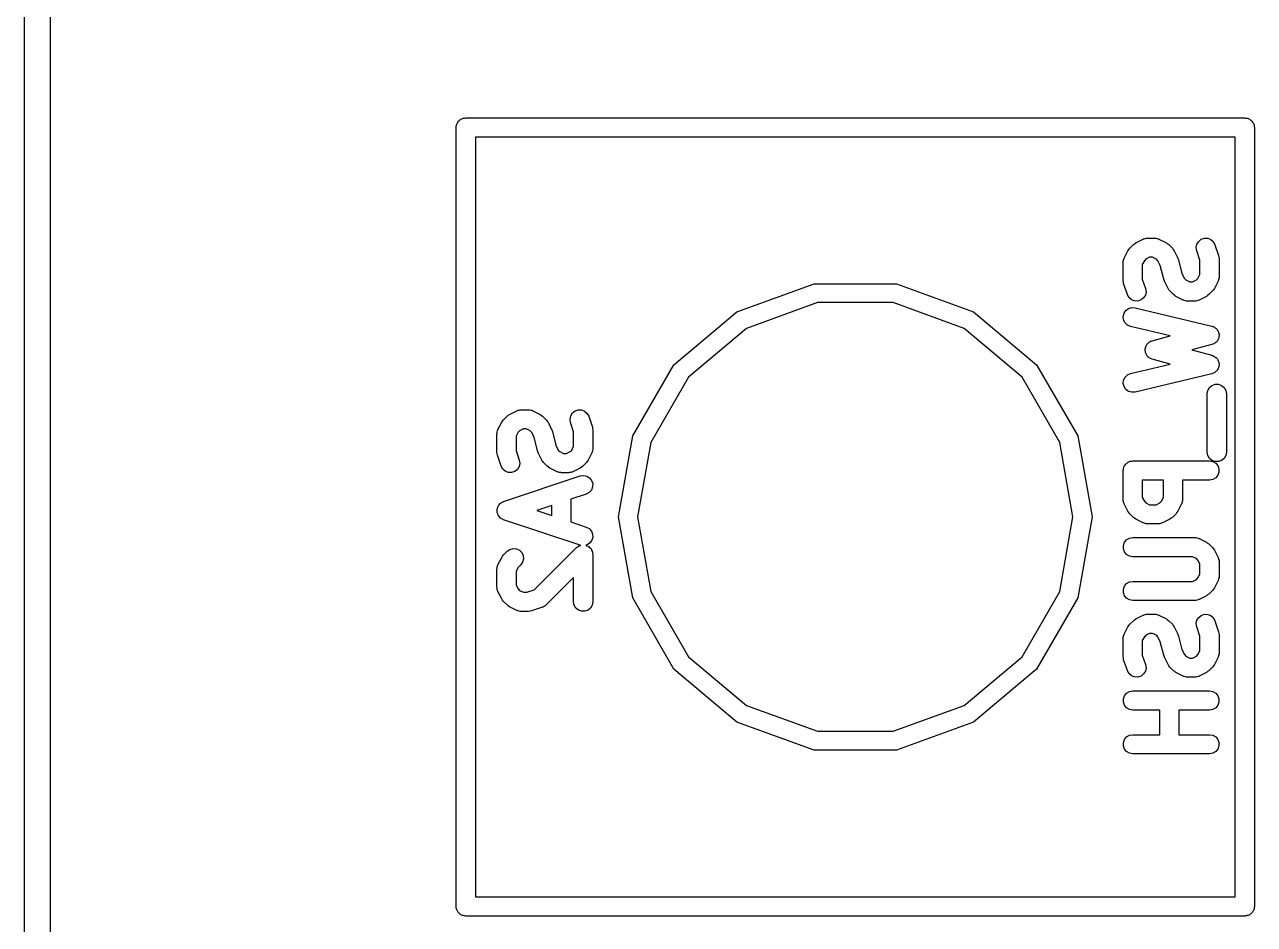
# Model space of a CAD drawing. Extents: x 100 to 214, y -112 to -50.
# Drawn here: x 99.9 to 109.52, y -72.59 to -65.55 of the extents above; entities that cross this region are included whole.
import ezdxf

# ---------------------------------------------------------------- set-up
doc = ezdxf.new("R2010")
doc.units = 0
doc.header["$MEASUREMENT"] = 0
doc.layers.add('BLACK', color=7, linetype='CONTINUOUS')

msp = doc.modelspace()

# ---------------------------------------------------------------- linework, layer by layer
at = {"layer": 'Black'}
for p, q in [((99.9, -106), (99.9, -56)), ((100.1, -56.0087), (100.1, -105.996)), ((103.295, -66.3038), (103.3, -66.2996)), ((103.3, -66.2996), (103.304, -66.2945)), ((103.304, -66.2945), (103.309, -66.2913)), ((103.309, -66.2913), (103.314, -66.287)), ((103.314, -66.287), (103.321, -66.2848)), ((103.321, -66.2848), (103.326, -66.2815)), ((103.326, -66.2815), (103.333, -66.2804)), ((103.333, -66.2804), (103.339, -66.2781)), ((103.339, -66.2781), (103.346, -66.2781)), ((103.346, -66.2781), (103.352, -66.277)), ((103.352, -66.277), (109.448, -66.277)), ((109.448, -66.277), (109.454, -66.2781)), ((109.454, -66.2781), (109.461, -66.2781)), ((109.461, -66.2781), (109.467, -66.2804)), ((109.467, -66.2804), (109.474, -66.2815)), ((109.474, -66.2815), (109.479, -66.2848)), ((109.479, -66.2848), (109.486, -66.287)), ((109.486, -66.287), (109.491, -66.2913)), ((109.491, -66.2913), (109.496, -66.2945)), ((109.496, -66.2945), (109.5, -66.2996)), ((109.5, -66.2996), (109.505, -66.3038)), ((103.277, -66.352), (103.278, -66.3455)), ((103.277, -72.448), (103.277, -66.352)), ((103.278, -66.339), (103.28, -66.3328)), ((103.278, -66.3455), (103.278, -66.339)), ((103.28, -66.3328), (103.282, -66.3263)), ((103.282, -66.3263), (103.285, -66.3207)), ((103.285, -66.3207), (103.287, -66.3145)), ((103.287, -66.3145), (103.291, -66.3095)), ((103.291, -66.3095), (103.295, -66.3038)), ((109.505, -66.3038), (109.509, -66.3095)), ((109.509, -66.3095), (109.513, -66.3145)), ((109.513, -66.3145), (109.515, -66.3207)), ((109.515, -66.3207), (109.518, -66.3263)), ((109.518, -66.3263), (109.52, -66.3328)), ((109.52, -66.3328), (109.522, -66.339)), ((109.522, -66.339), (109.522, -66.3455)), ((109.522, -66.3455), (109.523, -66.352)), ((109.523, -66.352), (109.523, -72.448)), ((103.427, -66.427), (103.427, -72.373)), ((109.373, -66.427), (103.427, -66.427)), ((109.373, -72.373), (109.373, -66.427)), ((108.576, -67.2684), (108.585, -67.2615)), ((108.585, -67.2615), (108.595, -67.2543)), ((108.595, -67.2543), (108.652, -67.2258)), ((108.652, -67.2258), (108.656, -67.2245)), ((108.656, -67.2245), (108.66, -67.2224)), ((108.66, -67.2224), (108.669, -67.2209)), ((108.669, -67.2209), (108.677, -67.2183)), ((108.677, -67.2183), (108.681, -67.2186)), ((108.681, -67.2186), (108.686, -67.2179)), ((108.686, -67.2179), (108.743, -67.2179)), ((108.743, -67.2179), (108.747, -67.2186)), ((108.747, -67.2186), (108.751, -67.2183)), ((108.751, -67.2183), (108.76, -67.2209)), ((108.76, -67.2209), (108.769, -67.2224)), ((108.769, -67.2224), (108.772, -67.2245)), ((108.772, -67.2245), (108.776, -67.2258)), ((108.776, -67.2258), (108.834, -67.2543)), ((108.834, -67.2543), (108.843, -67.2615)), ((108.843, -67.2615), (108.853, -67.2684)), ((109.073, -67.2653), (109.087, -67.2431)), ((109.087, -67.2431), (109.107, -67.2269)), ((109.107, -67.2269), (109.132, -67.2187)), ((109.132, -67.2187), (109.158, -67.2194)), ((109.158, -67.2194), (109.182, -67.229)), ((109.182, -67.229), (109.202, -67.2462)), ((109.202, -67.2462), (109.214, -67.2691)), ((108.504, -67.3736), (108.533, -67.3165)), ((108.533, -67.3165), (108.54, -67.3068)), ((108.54, -67.3068), (108.547, -67.297)), ((108.547, -67.297), (108.576, -67.2684)), ((108.853, -67.2684), (108.882, -67.297)), ((108.882, -67.297), (108.888, -67.3068)), ((108.888, -67.3068), (108.896, -67.3165)), ((108.896, -67.3165), (108.924, -67.3736)), ((109.068, -67.2908), (109.073, -67.2653)), ((109.072, -67.3166), (109.068, -67.2908)), ((109.096, -67.3907), (109.072, -67.3166)), ((109.214, -67.2691), (109.243, -67.3549)), ((109.243, -67.3549), (109.244, -67.3667)), ((108.496, -67.4071), (108.497, -67.4029)), ((108.496, -67.55), (108.496, -67.4071)), ((108.497, -67.3986), (108.499, -67.3901)), ((108.497, -67.4029), (108.497, -67.3986)), ((108.499, -67.3901), (108.501, -67.3815)), ((108.501, -67.3815), (108.503, -67.3777)), ((108.503, -67.3777), (108.504, -67.3736)), ((108.662, -67.3944), (108.646, -67.4248)), ((108.646, -67.4248), (108.646, -67.5378)), ((108.673, -67.3831), (108.662, -67.3944)), ((108.703, -67.3679), (108.673, -67.3831)), ((108.725, -67.3679), (108.703, -67.3679)), ((108.756, -67.3831), (108.725, -67.3679)), ((108.767, -67.3944), (108.756, -67.3831)), ((108.786, -67.4333), (108.767, -67.3944)), ((108.813, -67.5396), (108.786, -67.4333)), ((108.924, -67.3736), (108.927, -67.3815)), ((108.927, -67.3815), (108.93, -67.389)), ((108.93, -67.389), (108.956, -67.4953)), ((109.096, -67.5037), (109.096, -67.3907)), ((109.244, -67.3667), (109.246, -67.3786)), ((109.246, -67.3786), (109.246, -67.5214)), ((108.499, -67.5618), (108.496, -67.55)), ((108.646, -67.5378), (108.671, -67.612)), ((108.816, -67.5471), (108.813, -67.5396)), ((108.819, -67.555), (108.816, -67.5471)), ((108.956, -67.4953), (108.976, -67.5341)), ((108.976, -67.5341), (108.987, -67.5455)), ((108.987, -67.5455), (109.018, -67.5607)), ((109.039, -67.5607), (109.07, -67.5455)), ((109.07, -67.5455), (109.081, -67.5341)), ((109.081, -67.5341), (109.096, -67.5037)), ((109.24, -67.5508), (109.239, -67.555)), ((109.242, -67.5471), (109.24, -67.5508)), ((109.243, -67.5384), (109.242, -67.5471)), ((109.246, -67.53), (109.243, -67.5384)), ((109.246, -67.5214), (109.246, -67.5257)), ((109.246, -67.5257), (109.246, -67.53)), ((105.474, -67.7953), (106.078, -67.5752)), ((106.078, -67.5752), (106.722, -67.5752)), ((106.722, -67.5752), (107.326, -67.7953)), ((108.5, -67.5737), (108.499, -67.5618)), ((108.529, -67.6594), (108.5, -67.5737)), ((108.675, -67.6378), (108.67, -67.6633)), ((108.671, -67.612), (108.675, -67.6378)), ((108.847, -67.6121), (108.819, -67.555)), ((108.854, -67.6218), (108.847, -67.6121)), ((108.861, -67.6316), (108.854, -67.6218)), ((108.89, -67.6602), (108.861, -67.6316)), ((109.018, -67.5607), (109.039, -67.5607)), ((109.196, -67.6316), (109.167, -67.6602)), ((109.203, -67.6218), (109.196, -67.6316)), ((109.21, -67.6121), (109.203, -67.6218)), ((109.239, -67.555), (109.21, -67.6121)), ((106.104, -67.7229), (105.548, -67.9252)), ((106.696, -67.7229), (106.104, -67.7229)), ((107.251, -67.9252), (106.696, -67.7229)), ((108.541, -67.6823), (108.529, -67.6594)), ((108.561, -67.6996), (108.541, -67.6823)), ((108.585, -67.7092), (108.561, -67.6996)), ((108.611, -67.7099), (108.585, -67.7092)), ((108.636, -67.7017), (108.611, -67.7099)), ((108.656, -67.6855), (108.636, -67.7017)), ((108.67, -67.6633), (108.656, -67.6855)), ((108.9, -67.6671), (108.89, -67.6602)), ((108.909, -67.6742), (108.9, -67.6671)), ((108.966, -67.7028), (108.909, -67.6742)), ((108.971, -67.704), (108.966, -67.7028)), ((108.974, -67.7062), (108.971, -67.704)), ((108.983, -67.7077), (108.974, -67.7062)), ((108.991, -67.7102), (108.983, -67.7077)), ((108.996, -67.71), (108.991, -67.7102)), ((109, -67.7107), (108.996, -67.71)), ((109.057, -67.7107), (109, -67.7107)), ((109.061, -67.71), (109.057, -67.7107)), ((109.066, -67.7102), (109.061, -67.71)), ((109.074, -67.7077), (109.066, -67.7102)), ((109.083, -67.7062), (109.074, -67.7077)), ((109.087, -67.704), (109.083, -67.7062)), ((109.091, -67.7028), (109.087, -67.704)), ((109.148, -67.6742), (109.091, -67.7028)), ((109.157, -67.6671), (109.148, -67.6742)), ((109.167, -67.6602), (109.157, -67.6671)), ((104.981, -68.2089), (105.474, -67.7953)), ((107.326, -67.7953), (107.819, -68.2089)), ((108.497, -67.8313), (108.503, -67.8059)), ((108.5, -67.8571), (108.497, -67.8313)), ((108.503, -67.8059), (108.517, -67.7842)), ((108.517, -67.7842), (108.538, -67.7687)), ((108.538, -67.7687), (108.563, -67.7612)), ((108.563, -67.7612), (108.589, -67.7628)), ((108.589, -67.7628), (109.189, -67.9056)), ((105.548, -67.9252), (105.095, -68.3053)), ((107.705, -68.3053), (107.251, -67.9252)), ((108.511, -67.8804), (108.5, -67.8571)), ((108.53, -67.8983), (108.511, -67.8804)), ((108.554, -67.9087), (108.53, -67.8983)), ((108.865, -67.9827), (108.554, -67.9087)), ((109.189, -67.9056), (109.196, -67.9086)), ((109.196, -67.9086), (109.203, -67.9106)), ((109.203, -67.9106), (109.208, -67.9138)), ((109.208, -67.9138), (109.213, -67.916)), ((109.213, -67.916), (109.218, -67.9212)), ((109.218, -67.9212), (109.225, -67.9256)), ((109.225, -67.9256), (109.228, -67.9301)), ((109.228, -67.9301), (109.232, -67.9338)), ((109.232, -67.9338), (109.235, -67.9407)), ((108.695, -68.0361), (108.7, -68.0314)), ((108.7, -68.0314), (108.706, -68.0286)), ((108.706, -68.0286), (108.711, -68.0249)), ((108.711, -68.0249), (108.718, -68.0232)), ((108.718, -68.0232), (108.724, -68.0204)), ((108.724, -68.0204), (108.865, -67.9827)), ((109.226, -68.0301), (109.22, -68.0347)), ((109.229, -68.0255), (109.226, -68.0301)), ((109.233, -68.0217), (109.229, -68.0255)), ((109.236, -68.0147), (109.233, -68.0217)), ((109.235, -67.9407), (109.239, -67.947)), ((109.24, -68.0083), (109.236, -68.0147)), ((109.239, -67.947), (109.241, -67.9522)), ((109.242, -68.003), (109.24, -68.0083)), ((109.241, -67.9522), (109.243, -67.9571)), ((109.244, -67.9981), (109.242, -68.003)), ((109.243, -67.9571), (109.244, -67.9647)), ((109.244, -67.9647), (109.246, -67.9721)), ((109.245, -67.9904), (109.244, -67.9981)), ((109.246, -67.983), (109.245, -67.9904)), ((109.246, -67.9721), (109.246, -67.9776)), ((109.246, -67.9776), (109.246, -67.983)), ((108.668, -68.0864), (108.67, -68.08)), ((108.669, -68.0929), (108.668, -68.0864)), ((108.668, -68.0993), (108.669, -68.0929)), ((108.67, -68.1057), (108.668, -68.0993)), ((108.67, -68.0734), (108.673, -68.0675)), ((108.67, -68.08), (108.67, -68.0734)), ((108.67, -68.1124), (108.67, -68.1057)), ((108.673, -68.1182), (108.67, -68.1124)), ((108.673, -68.0675), (108.675, -68.0612)), ((108.675, -68.1245), (108.673, -68.1182)), ((108.675, -68.0612), (108.679, -68.0558)), ((108.679, -68.1299), (108.675, -68.1245)), ((108.679, -68.0558), (108.681, -68.0498)), ((108.681, -68.1359), (108.679, -68.1299)), ((108.681, -68.0498), (108.686, -68.0452)), ((108.686, -68.0452), (108.69, -68.0399)), ((108.69, -68.0399), (108.695, -68.0361)), ((109.191, -68.051), (109.034, -68.0929)), ((109.034, -68.0929), (109.191, -68.1347)), ((109.198, -68.0478), (109.191, -68.051)), ((109.205, -68.0456), (109.198, -68.0478)), ((109.209, -68.0424), (109.205, -68.0456)), ((109.214, -68.0401), (109.209, -68.0424)), ((109.22, -68.0347), (109.214, -68.0401)), ((104.659, -68.7662), (104.981, -68.2089)), ((107.819, -68.2089), (108.141, -68.7662)), ((108.554, -68.277), (108.865, -68.203)), ((108.686, -68.1405), (108.681, -68.1359)), ((108.69, -68.1458), (108.686, -68.1405)), ((108.695, -68.1496), (108.69, -68.1458)), ((108.7, -68.1543), (108.695, -68.1496)), ((108.706, -68.1571), (108.7, -68.1543)), ((108.711, -68.1608), (108.706, -68.1571)), ((108.718, -68.1625), (108.711, -68.1608)), ((108.724, -68.1653), (108.718, -68.1625)), ((108.865, -68.203), (108.724, -68.1653)), ((109.191, -68.1347), (109.198, -68.1379)), ((109.198, -68.1379), (109.205, -68.1401)), ((109.205, -68.1401), (109.209, -68.1433)), ((109.209, -68.1433), (109.214, -68.1457)), ((109.214, -68.1457), (109.22, -68.1511)), ((109.22, -68.1511), (109.226, -68.1556)), ((109.226, -68.1556), (109.229, -68.1602)), ((109.229, -68.1602), (109.233, -68.1641)), ((109.233, -68.1641), (109.236, -68.171)), ((109.236, -68.171), (109.24, -68.1774)), ((109.24, -68.1774), (109.242, -68.1827)), ((109.242, -68.1827), (109.244, -68.1876)), ((109.244, -68.221), (109.243, -68.2286)), ((109.244, -68.1876), (109.245, -68.1953)), ((109.246, -68.2136), (109.244, -68.221)), ((109.245, -68.1953), (109.246, -68.2027)), ((109.246, -68.2027), (109.246, -68.2081)), ((109.246, -68.2081), (109.246, -68.2136)), ((105.095, -68.3053), (104.8, -68.8175)), ((108, -68.8175), (107.705, -68.3053)), ((108.5, -68.3286), (108.511, -68.3053)), ((108.511, -68.3053), (108.53, -68.2874)), ((108.53, -68.2874), (108.554, -68.277)), ((109.189, -68.2801), (108.589, -68.423)), ((109.196, -68.2771), (109.189, -68.2801)), ((109.203, -68.2751), (109.196, -68.2771)), ((109.208, -68.2719), (109.203, -68.2751)), ((109.213, -68.2698), (109.208, -68.2719)), ((109.218, -68.2645), (109.213, -68.2698)), ((109.225, -68.2601), (109.218, -68.2645)), ((109.228, -68.2556), (109.225, -68.2601)), ((109.232, -68.2519), (109.228, -68.2556)), ((109.235, -68.245), (109.232, -68.2519)), ((109.239, -68.2388), (109.235, -68.245)), ((109.241, -68.2335), (109.239, -68.2388)), ((109.243, -68.2286), (109.241, -68.2335)), ((108.497, -68.3544), (108.5, -68.3286)), ((108.503, -68.3798), (108.497, -68.3544)), ((108.517, -68.4015), (108.503, -68.3798)), ((108.538, -68.4171), (108.517, -68.4015)), ((108.563, -68.4245), (108.538, -68.4171)), ((109.154, -68.4357), (109.158, -68.4101)), ((109.158, -68.4101), (109.171, -68.3875)), ((109.171, -68.3875), (109.191, -68.3708)), ((109.191, -68.3708), (109.216, -68.3619)), ((109.216, -68.3619), (109.242, -68.3619)), ((109.242, -68.3619), (109.266, -68.3708)), ((109.266, -68.3708), (109.286, -68.3875)), ((109.286, -68.3875), (109.299, -68.4101)), ((109.299, -68.4101), (109.304, -68.4357)), ((108.589, -68.423), (108.563, -68.4245)), ((109.154, -68.8929), (109.154, -68.4357)), ((109.304, -68.4357), (109.304, -68.8929)), ((103.647, -68.6398), (103.676, -68.6113)), ((103.676, -68.6113), (103.685, -68.6044)), ((103.685, -68.6044), (103.695, -68.5972)), ((103.695, -68.5972), (103.752, -68.5686)), ((103.752, -68.5686), (103.756, -68.5674)), ((103.756, -68.5674), (103.76, -68.5652)), ((103.76, -68.5652), (103.769, -68.5637)), ((103.769, -68.5637), (103.777, -68.5612)), ((103.777, -68.5612), (103.781, -68.5615)), ((103.781, -68.5615), (103.786, -68.5607)), ((103.786, -68.5607), (103.843, -68.5607)), ((103.843, -68.5607), (103.847, -68.5615)), ((103.847, -68.5615), (103.851, -68.5612)), ((103.851, -68.5612), (103.86, -68.5637)), ((103.86, -68.5637), (103.869, -68.5652)), ((103.869, -68.5652), (103.872, -68.5674)), ((103.872, -68.5674), (103.876, -68.5686)), ((103.876, -68.5686), (103.934, -68.5972)), ((103.934, -68.5972), (103.943, -68.6044)), ((103.943, -68.6044), (103.953, -68.6113)), ((103.953, -68.6113), (103.982, -68.6398)), ((104.168, -68.6337), (104.173, -68.6081)), ((104.173, -68.6081), (104.187, -68.586)), ((104.187, -68.586), (104.207, -68.5698)), ((104.207, -68.5698), (104.232, -68.5615)), ((104.232, -68.5615), (104.258, -68.5622)), ((104.258, -68.5622), (104.282, -68.5718)), ((104.282, -68.5718), (104.302, -68.5891)), ((104.302, -68.5891), (104.314, -68.612)), ((103.604, -68.7165), (103.633, -68.6593)), ((103.633, -68.6593), (103.64, -68.6497)), ((103.64, -68.6497), (103.647, -68.6398)), ((103.982, -68.6398), (103.988, -68.6497)), ((103.988, -68.6497), (103.996, -68.6593)), ((103.996, -68.6593), (104.024, -68.7165)), ((104.172, -68.6594), (104.168, -68.6337)), ((104.196, -68.7336), (104.172, -68.6594)), ((104.314, -68.612), (104.343, -68.6977)), ((104.343, -68.6977), (104.344, -68.7096)), ((103.596, -68.75), (103.597, -68.7457)), ((103.596, -68.8929), (103.596, -68.75)), ((103.597, -68.7414), (103.599, -68.733)), ((103.597, -68.7457), (103.597, -68.7414)), ((103.599, -68.733), (103.601, -68.7243)), ((103.601, -68.7243), (103.603, -68.7206)), ((103.603, -68.7206), (103.604, -68.7165)), ((103.762, -68.7373), (103.746, -68.7677)), ((103.746, -68.7677), (103.746, -68.8807)), ((103.773, -68.7259), (103.762, -68.7373)), ((103.803, -68.7107), (103.773, -68.7259)), ((103.825, -68.7107), (103.803, -68.7107)), ((103.856, -68.7259), (103.825, -68.7107)), ((103.867, -68.7373), (103.856, -68.7259)), ((103.886, -68.7762), (103.867, -68.7373)), ((103.913, -68.8825), (103.886, -68.7762)), ((104.024, -68.7165), (104.027, -68.7243)), ((104.027, -68.7243), (104.03, -68.7318)), ((104.03, -68.7318), (104.056, -68.8381)), ((104.196, -68.8466), (104.196, -68.7336)), ((104.344, -68.7096), (104.346, -68.7214)), ((104.346, -68.7214), (104.346, -68.8643)), ((104.547, -69.4), (104.659, -68.7662)), ((108.141, -68.7662), (108.253, -69.4)), ((103.599, -68.9047), (103.596, -68.8929)), ((103.746, -68.8807), (103.771, -68.9549)), ((103.916, -68.89), (103.913, -68.8825)), ((103.919, -68.8978), (103.916, -68.89)), ((103.947, -68.955), (103.919, -68.8978)), ((104.056, -68.8381), (104.076, -68.877)), ((104.076, -68.877), (104.087, -68.8884)), ((104.087, -68.8884), (104.118, -68.9036)), ((104.139, -68.9036), (104.17, -68.8884)), ((104.17, -68.8884), (104.181, -68.877)), ((104.181, -68.877), (104.196, -68.8466)), ((104.339, -68.8978), (104.31, -68.955)), ((104.34, -68.8937), (104.339, -68.8978)), ((104.342, -68.8899), (104.34, -68.8937)), ((104.343, -68.8813), (104.342, -68.8899)), ((104.346, -68.8729), (104.343, -68.8813)), ((104.346, -68.8643), (104.346, -68.8685)), ((104.346, -68.8685), (104.346, -68.8729)), ((104.8, -68.8175), (104.697, -69.4)), ((108.103, -69.4), (108, -68.8175)), ((109.158, -68.9185), (109.154, -68.8929)), ((109.304, -68.8929), (109.299, -68.9185)), ((103.6, -68.9166), (103.599, -68.9047)), ((103.629, -69.0023), (103.6, -68.9166)), ((103.775, -68.9806), (103.77, -69.0061)), ((103.771, -68.9549), (103.775, -68.9806)), ((103.954, -68.9646), (103.947, -68.955)), ((103.961, -68.9745), (103.954, -68.9646)), ((103.99, -69.003), (103.961, -68.9745)), ((104.118, -68.9036), (104.139, -68.9036)), ((104.296, -68.9745), (104.267, -69.003)), ((104.303, -68.9646), (104.296, -68.9745)), ((104.31, -68.955), (104.303, -68.9646)), ((108.506, -68.9982), (108.511, -68.9932)), ((108.511, -68.9932), (108.514, -68.9875)), ((108.514, -68.9875), (108.519, -68.9833)), ((108.519, -68.9833), (108.523, -68.9783)), ((108.523, -68.9783), (108.529, -68.975)), ((108.529, -68.975), (108.534, -68.9708)), ((108.534, -68.9708), (108.54, -68.9685)), ((108.54, -68.9685), (108.546, -68.9652)), ((108.546, -68.9652), (108.552, -68.9641)), ((108.552, -68.9641), (108.558, -68.9619)), ((108.558, -68.9619), (108.565, -68.9619)), ((108.565, -68.9619), (108.571, -68.9607)), ((108.571, -68.9607), (109.171, -68.9607)), ((109.171, -68.9411), (109.158, -68.9185)), ((109.191, -68.9578), (109.171, -68.9411)), ((109.171, -68.9607), (109.197, -68.9652)), ((109.216, -68.9667), (109.191, -68.9578)), ((109.197, -68.9652), (109.22, -68.9783)), ((109.242, -68.9667), (109.216, -68.9667)), ((109.22, -68.9783), (109.236, -68.9982)), ((109.266, -68.9578), (109.242, -68.9667)), ((109.286, -68.9411), (109.266, -68.9578)), ((109.299, -68.9185), (109.286, -68.9411)), ((103.641, -69.0252), (103.629, -69.0023)), ((103.661, -69.0425), (103.641, -69.0252)), ((103.648, -69.2788), (104.248, -69.0788)), ((103.685, -69.052), (103.661, -69.0425)), ((103.711, -69.0528), (103.685, -69.052)), ((103.736, -69.0445), (103.711, -69.0528)), ((103.756, -69.0283), (103.736, -69.0445)), ((103.77, -69.0061), (103.756, -69.0283)), ((104, -69.0099), (103.99, -69.003)), ((104.009, -69.0171), (104, -69.0099)), ((104.066, -69.0457), (104.009, -69.0171)), ((104.071, -69.0469), (104.066, -69.0457)), ((104.074, -69.049), (104.071, -69.0469)), ((104.083, -69.0506), (104.074, -69.049)), ((104.091, -69.0531), (104.083, -69.0506)), ((104.096, -69.0528), (104.091, -69.0531)), ((104.1, -69.0536), (104.096, -69.0528)), ((104.157, -69.0536), (104.1, -69.0536)), ((104.161, -69.0528), (104.157, -69.0536)), ((104.166, -69.0531), (104.161, -69.0528)), ((104.174, -69.0506), (104.166, -69.0531)), ((104.183, -69.049), (104.174, -69.0506)), ((104.187, -69.0469), (104.183, -69.049)), ((104.191, -69.0457), (104.187, -69.0469)), ((104.248, -69.0171), (104.191, -69.0457)), ((104.257, -69.0099), (104.248, -69.0171)), ((104.248, -69.0788), (104.273, -69.075)), ((104.267, -69.003), (104.257, -69.0099)), ((104.273, -69.075), (104.299, -69.0802)), ((104.299, -69.0802), (104.321, -69.0939)), ((108.496, -69.0357), (108.498, -69.0293)), ((108.496, -69.2643), (108.496, -69.0357)), ((108.498, -69.0227), (108.5, -69.0165)), ((108.498, -69.0293), (108.498, -69.0227)), ((108.5, -69.0165), (108.501, -69.0101)), ((108.501, -69.0101), (108.504, -69.0044)), ((108.504, -69.0044), (108.506, -68.9982)), ((109.236, -69.0732), (109.22, -69.0932)), ((109.236, -68.9982), (109.245, -69.0227)), ((109.245, -69.0487), (109.236, -69.0732)), ((109.245, -69.0227), (109.245, -69.0487)), ((104.335, -69.1893), (104.318, -69.2087)), ((104.321, -69.0939), (104.337, -69.1143)), ((104.345, -69.165), (104.335, -69.1893)), ((104.337, -69.1143), (104.346, -69.139)), ((104.346, -69.139), (104.345, -69.165)), ((108.646, -69.1107), (108.646, -69.2466)), ((108.811, -69.1107), (108.646, -69.1107)), ((108.811, -69.2466), (108.811, -69.1107)), ((109.171, -69.1107), (108.961, -69.1107)), ((108.961, -69.1107), (108.961, -69.2643)), ((109.197, -69.1062), (109.171, -69.1107)), ((109.22, -69.0932), (109.197, -69.1062)), ((103.634, -69.286), (103.644, -69.2802)), ((103.644, -69.2802), (103.646, -69.2798)), ((103.646, -69.2798), (103.648, -69.2788)), ((104.295, -69.2212), (104.175, -69.2612)), ((104.175, -69.2612), (104.175, -69.4388)), ((104.318, -69.2087), (104.295, -69.2212)), ((108.497, -69.2685), (108.496, -69.2643)), ((108.497, -69.2729), (108.497, -69.2685)), ((108.499, -69.2813), (108.497, -69.2729)), ((108.501, -69.2899), (108.499, -69.2813)), ((108.646, -69.2466), (108.662, -69.277)), ((108.662, -69.277), (108.673, -69.2884)), ((108.784, -69.2884), (108.796, -69.277)), ((108.796, -69.277), (108.811, -69.2466)), ((108.958, -69.2813), (108.956, -69.2899)), ((108.96, -69.2729), (108.958, -69.2813)), ((108.961, -69.2643), (108.96, -69.2685)), ((108.96, -69.2685), (108.96, -69.2729)), ((103.597, -69.339), (103.598, -69.337)), ((103.598, -69.35), (103.597, -69.339)), ((103.597, -69.361), (103.598, -69.35)), ((103.598, -69.363), (103.597, -69.361)), ((103.598, -69.335), (103.602, -69.3247)), ((103.598, -69.337), (103.598, -69.335)), ((103.598, -69.365), (103.598, -69.363)), ((103.602, -69.3753), (103.598, -69.365)), ((103.602, -69.3247), (103.605, -69.3143)), ((103.605, -69.3857), (103.602, -69.3753)), ((103.605, -69.3143), (103.607, -69.3127)), ((103.607, -69.3127), (103.608, -69.3107)), ((103.608, -69.3107), (103.615, -69.3025)), ((103.615, -69.3025), (103.622, -69.2939)), ((103.622, -69.2939), (103.623, -69.2928)), ((103.623, -69.2928), (103.625, -69.2913)), ((103.625, -69.2913), (103.634, -69.286)), ((104.025, -69.3112), (103.909, -69.35)), ((103.909, -69.35), (104.025, -69.3888)), ((104.025, -69.3888), (104.025, -69.3112)), ((108.503, -69.2937), (108.501, -69.2899)), ((108.504, -69.2978), (108.503, -69.2937)), ((108.533, -69.355), (108.504, -69.2978)), ((108.54, -69.3646), (108.533, -69.355)), ((108.547, -69.3745), (108.54, -69.3646)), ((108.576, -69.403), (108.547, -69.3745)), ((108.673, -69.2884), (108.703, -69.3036)), ((108.703, -69.3036), (108.754, -69.3036)), ((108.754, -69.3036), (108.784, -69.2884)), ((108.91, -69.3745), (108.882, -69.403)), ((108.917, -69.3646), (108.91, -69.3745)), ((108.924, -69.355), (108.917, -69.3646)), ((108.953, -69.2978), (108.924, -69.355)), ((108.954, -69.2937), (108.953, -69.2978)), ((108.956, -69.2899), (108.954, -69.2937)), ((103.607, -69.3873), (103.605, -69.3857)), ((103.608, -69.3893), (103.607, -69.3873)), ((103.615, -69.3975), (103.608, -69.3893)), ((103.622, -69.4061), (103.615, -69.3975)), ((103.623, -69.4072), (103.622, -69.4061)), ((103.625, -69.4087), (103.623, -69.4072)), ((103.634, -69.414), (103.625, -69.4087)), ((103.644, -69.4197), (103.634, -69.414)), ((103.646, -69.4202), (103.644, -69.4197)), ((103.648, -69.4212), (103.646, -69.4202)), ((104.248, -69.6212), (103.648, -69.4212)), ((104.175, -69.4388), (104.295, -69.4788)), ((104.659, -70.0338), (104.547, -69.4)), ((104.697, -69.4), (104.8, -69.9825)), ((108, -69.9825), (108.103, -69.4)), ((108.253, -69.4), (108.141, -70.0338)), ((108.585, -69.4099), (108.576, -69.403)), ((108.595, -69.4171), (108.585, -69.4099)), ((108.652, -69.4457), (108.595, -69.4171)), ((108.656, -69.4469), (108.652, -69.4457)), ((108.66, -69.449), (108.656, -69.4469)), ((108.669, -69.4506), (108.66, -69.449)), ((108.677, -69.4531), (108.669, -69.4506)), ((108.681, -69.4528), (108.677, -69.4531)), ((108.686, -69.4536), (108.681, -69.4528)), ((108.771, -69.4536), (108.686, -69.4536)), ((108.776, -69.4528), (108.771, -69.4536)), ((108.78, -69.4531), (108.776, -69.4528)), ((108.788, -69.4506), (108.78, -69.4531)), ((108.797, -69.449), (108.788, -69.4506)), ((108.801, -69.4469), (108.797, -69.449)), ((108.805, -69.4457), (108.801, -69.4469)), ((108.862, -69.4171), (108.805, -69.4457)), ((108.872, -69.4099), (108.862, -69.4171)), ((108.882, -69.403), (108.872, -69.4099)), ((104.295, -69.4788), (104.318, -69.4913)), ((104.318, -69.4913), (104.335, -69.5107)), ((104.335, -69.5107), (104.345, -69.535)), ((104.346, -69.561), (104.337, -69.5857)), ((104.345, -69.535), (104.346, -69.561)), ((108.523, -69.5783), (108.546, -69.5652)), ((108.546, -69.5652), (108.571, -69.5607)), ((108.571, -69.5607), (109.057, -69.5607)), ((109.057, -69.5607), (109.061, -69.5615)), ((109.061, -69.5615), (109.066, -69.5612)), ((109.066, -69.5612), (109.074, -69.5637)), ((109.074, -69.5637), (109.083, -69.5652)), ((109.083, -69.5652), (109.087, -69.5674)), ((109.087, -69.5674), (109.091, -69.5686)), ((109.091, -69.5686), (109.148, -69.5972)), ((103.647, -69.697), (103.676, -69.6684)), ((103.676, -69.6684), (103.697, -69.6535)), ((103.697, -69.6535), (103.722, -69.6467)), ((103.722, -69.6467), (103.748, -69.649)), ((103.748, -69.649), (103.772, -69.66)), ((103.772, -69.66), (103.79, -69.6784)), ((103.888, -69.9702), (104.218, -69.6398)), ((104.218, -69.6398), (104.226, -69.6342)), ((104.226, -69.6342), (104.234, -69.6279)), ((104.234, -69.6279), (104.237, -69.6268)), ((104.237, -69.6268), (104.24, -69.6249)), ((104.24, -69.6249), (104.249, -69.6223)), ((104.251, -69.6217), (104.248, -69.6212)), ((104.249, -69.6223), (104.251, -69.6217)), ((104.299, -69.6197), (104.292, -69.6211)), ((104.292, -69.6211), (104.3, -69.6246)), ((104.321, -69.6061), (104.299, -69.6197)), ((104.3, -69.6246), (104.309, -69.6279)), ((104.309, -69.6279), (104.311, -69.63)), ((104.311, -69.63), (104.314, -69.6314)), ((104.314, -69.6314), (104.321, -69.6384)), ((104.337, -69.5857), (104.321, -69.6061)), ((104.321, -69.6384), (104.329, -69.6446)), ((104.329, -69.6446), (104.331, -69.6475)), ((104.331, -69.6475), (104.333, -69.6498)), ((104.333, -69.6498), (104.337, -69.6587)), ((104.337, -69.6587), (104.342, -69.6672)), ((104.342, -69.6672), (104.342, -69.6705)), ((104.342, -69.6705), (104.344, -69.6734)), ((108.498, -69.6227), (108.506, -69.5982)), ((108.498, -69.6487), (108.498, -69.6227)), ((108.506, -69.6732), (108.498, -69.6487)), ((108.506, -69.5982), (108.523, -69.5783)), ((109.148, -69.5972), (109.157, -69.6044)), ((109.157, -69.6044), (109.167, -69.6113)), ((109.167, -69.6113), (109.196, -69.6398)), ((109.196, -69.6398), (109.203, -69.6497)), ((109.203, -69.6497), (109.21, -69.6593)), ((109.21, -69.6593), (109.239, -69.7165)), ((103.604, -69.7736), (103.633, -69.7165)), ((103.633, -69.7165), (103.64, -69.7068)), ((103.64, -69.7068), (103.647, -69.697)), ((103.797, -69.7531), (103.782, -69.7745)), ((103.79, -69.6784), (103.801, -69.702)), ((103.803, -69.728), (103.797, -69.7531)), ((103.801, -69.702), (103.803, -69.728)), ((104.344, -69.6734), (104.345, -69.6832)), ((104.345, -69.6832), (104.346, -69.6929)), ((104.346, -69.6929), (104.346, -70.0643)), ((108.523, -69.6932), (108.506, -69.6732)), ((108.546, -69.7062), (108.523, -69.6932)), ((108.571, -69.7107), (108.546, -69.7062)), ((109.039, -69.7107), (108.571, -69.7107)), ((109.07, -69.7259), (109.039, -69.7107)), ((109.081, -69.7373), (109.07, -69.7259)), ((109.096, -69.7677), (109.081, -69.7373)), ((109.239, -69.7165), (109.24, -69.7206)), ((109.24, -69.7206), (109.242, -69.7243)), ((109.242, -69.7243), (109.243, -69.733)), ((109.243, -69.733), (109.246, -69.7414)), ((109.246, -69.7414), (109.246, -69.7457)), ((109.246, -69.7457), (109.246, -69.75)), ((109.246, -69.75), (109.246, -69.8643)), ((103.596, -69.8071), (103.597, -69.8029)), ((103.596, -69.95), (103.596, -69.8071)), ((103.597, -69.7986), (103.599, -69.7901)), ((103.597, -69.8029), (103.597, -69.7986)), ((103.599, -69.7901), (103.601, -69.7815)), ((103.601, -69.7815), (103.603, -69.7777)), ((103.603, -69.7777), (103.604, -69.7736)), ((103.762, -69.7944), (103.746, -69.8248)), ((103.746, -69.8248), (103.746, -69.9323)), ((103.782, -69.7745), (103.762, -69.7944)), ((109.081, -69.877), (109.096, -69.8466)), ((109.096, -69.8466), (109.096, -69.7677)), ((103.597, -69.9543), (103.596, -69.95)), ((103.597, -69.9586), (103.597, -69.9543)), ((103.599, -69.967), (103.597, -69.9586)), ((103.746, -69.9323), (103.762, -69.9627)), ((104.196, -69.8739), (103.982, -70.0887)), ((104.196, -70.0643), (104.196, -69.8739)), ((108.498, -69.9655), (108.506, -69.9411)), ((108.506, -69.9411), (108.523, -69.9211)), ((108.523, -69.9211), (108.546, -69.9081)), ((108.546, -69.9081), (108.571, -69.9036)), ((108.571, -69.9036), (109.039, -69.9036)), ((109.039, -69.9036), (109.07, -69.8884)), ((109.07, -69.8884), (109.081, -69.877)), ((109.21, -69.955), (109.203, -69.9646)), ((109.239, -69.8978), (109.21, -69.955)), ((109.24, -69.8937), (109.239, -69.8978)), ((109.242, -69.8899), (109.24, -69.8937)), ((109.243, -69.8813), (109.242, -69.8899)), ((109.246, -69.8729), (109.243, -69.8813)), ((109.246, -69.8643), (109.246, -69.8685)), ((109.246, -69.8685), (109.246, -69.8729)), ((103.601, -69.9757), (103.599, -69.967)), ((103.603, -69.9794), (103.601, -69.9757)), ((103.604, -69.9835), (103.603, -69.9794)), ((103.633, -70.0407), (103.604, -69.9835)), ((103.64, -70.0503), (103.633, -70.0407)), ((103.647, -70.0602), (103.64, -70.0503)), ((103.762, -69.9627), (103.773, -69.9741)), ((103.773, -69.9741), (103.803, -69.9893)), ((103.803, -69.9893), (103.831, -69.9893)), ((103.831, -69.9893), (103.888, -69.9702)), ((104.981, -70.5911), (104.659, -70.0338)), ((104.8, -69.9825), (105.095, -70.4947)), ((107.705, -70.4947), (108, -69.9825)), ((108.141, -70.0338), (107.819, -70.5911)), ((108.498, -69.9916), (108.498, -69.9655)), ((108.506, -70.0161), (108.498, -69.9916)), ((108.523, -70.036), (108.506, -70.0161)), ((108.546, -70.049), (108.523, -70.036)), ((108.571, -70.0536), (108.546, -70.049)), ((109.057, -70.0536), (108.571, -70.0536)), ((109.061, -70.0528), (109.057, -70.0536)), ((109.066, -70.0531), (109.061, -70.0528)), ((109.074, -70.0506), (109.066, -70.0531)), ((109.083, -70.049), (109.074, -70.0506)), ((109.087, -70.0469), (109.083, -70.049)), ((109.091, -70.0457), (109.087, -70.0469)), ((109.148, -70.0171), (109.091, -70.0457)), ((109.157, -70.0099), (109.148, -70.0171)), ((109.167, -70.003), (109.157, -70.0099)), ((109.196, -69.9745), (109.167, -70.003)), ((109.203, -69.9646), (109.196, -69.9745)), ((103.676, -70.0887), (103.647, -70.0602)), ((103.685, -70.0956), (103.676, -70.0887)), ((103.695, -70.1028), (103.685, -70.0956)), ((103.752, -70.1314), (103.695, -70.1028)), ((103.756, -70.1326), (103.752, -70.1314)), ((103.76, -70.1348), (103.756, -70.1326)), ((103.769, -70.1363), (103.76, -70.1348)), ((103.777, -70.1388), (103.769, -70.1363)), ((103.781, -70.1385), (103.777, -70.1388)), ((103.786, -70.1393), (103.781, -70.1385)), ((103.843, -70.1393), (103.786, -70.1393)), ((103.855, -70.1372), (103.843, -70.1393)), ((103.867, -70.1354), (103.855, -70.1372)), ((103.952, -70.1069), (103.867, -70.1354)), ((103.956, -70.1048), (103.952, -70.1069)), ((103.96, -70.1037), (103.956, -70.1048)), ((103.967, -70.0986), (103.96, -70.1037)), ((103.975, -70.0945), (103.967, -70.0986)), ((103.978, -70.0912), (103.975, -70.0945)), ((103.982, -70.0887), (103.978, -70.0912)), ((104.201, -70.0899), (104.196, -70.0643)), ((104.214, -70.1125), (104.201, -70.0899)), ((104.234, -70.1292), (104.214, -70.1125)), ((104.258, -70.1381), (104.234, -70.1292)), ((104.284, -70.1381), (104.258, -70.1381)), ((104.309, -70.1292), (104.284, -70.1381)), ((104.329, -70.1125), (104.309, -70.1292)), ((104.342, -70.0899), (104.329, -70.1125)), ((104.346, -70.0643), (104.342, -70.0899)), ((108.54, -70.2497), (108.547, -70.2398)), ((108.547, -70.2398), (108.576, -70.2113)), ((108.576, -70.2113), (108.585, -70.2044)), ((108.585, -70.2044), (108.595, -70.1972)), ((108.595, -70.1972), (108.652, -70.1686)), ((108.652, -70.1686), (108.656, -70.1674)), ((108.656, -70.1674), (108.66, -70.1652)), ((108.66, -70.1652), (108.669, -70.1637)), ((108.669, -70.1637), (108.677, -70.1612)), ((108.677, -70.1612), (108.681, -70.1615)), ((108.681, -70.1615), (108.686, -70.1607)), ((108.686, -70.1607), (108.743, -70.1607)), ((108.743, -70.1607), (108.747, -70.1615)), ((108.747, -70.1615), (108.751, -70.1612)), ((108.751, -70.1612), (108.76, -70.1637)), ((108.76, -70.1637), (108.769, -70.1652)), ((108.769, -70.1652), (108.772, -70.1674)), ((108.772, -70.1674), (108.776, -70.1686)), ((108.776, -70.1686), (108.834, -70.1972)), ((108.834, -70.1972), (108.843, -70.2044)), ((108.843, -70.2044), (108.853, -70.2113)), ((108.853, -70.2113), (108.882, -70.2398)), ((108.882, -70.2398), (108.888, -70.2497)), ((109.068, -70.2337), (109.073, -70.2081)), ((109.072, -70.2594), (109.068, -70.2337)), ((109.073, -70.2081), (109.087, -70.186)), ((109.087, -70.186), (109.107, -70.1698)), ((109.107, -70.1698), (109.132, -70.1615)), ((109.132, -70.1615), (109.158, -70.1622)), ((109.158, -70.1622), (109.182, -70.1718)), ((109.182, -70.1718), (109.202, -70.1891)), ((109.202, -70.1891), (109.214, -70.212)), ((109.214, -70.212), (109.243, -70.2977)), ((108.497, -70.3414), (108.499, -70.333)), ((108.497, -70.3457), (108.497, -70.3414)), ((108.499, -70.333), (108.501, -70.3243)), ((108.501, -70.3243), (108.503, -70.3206)), ((108.503, -70.3206), (108.504, -70.3165)), ((108.504, -70.3165), (108.533, -70.2593)), ((108.533, -70.2593), (108.54, -70.2497)), ((108.662, -70.3373), (108.646, -70.3677)), ((108.673, -70.3259), (108.662, -70.3373)), ((108.703, -70.3107), (108.673, -70.3259)), ((108.725, -70.3107), (108.703, -70.3107)), ((108.756, -70.3259), (108.725, -70.3107)), ((108.767, -70.3373), (108.756, -70.3259)), ((108.786, -70.3762), (108.767, -70.3373)), ((108.888, -70.2497), (108.896, -70.2593)), ((108.896, -70.2593), (108.924, -70.3165)), ((108.924, -70.3165), (108.927, -70.3243)), ((108.927, -70.3243), (108.93, -70.3318)), ((108.93, -70.3318), (108.956, -70.4381)), ((109.096, -70.3336), (109.072, -70.2594)), ((109.096, -70.4466), (109.096, -70.3336)), ((109.243, -70.2977), (109.244, -70.3096)), ((109.244, -70.3096), (109.246, -70.3214)), ((109.246, -70.3214), (109.246, -70.4643)), ((108.496, -70.35), (108.497, -70.3457)), ((108.496, -70.4929), (108.496, -70.35)), ((108.646, -70.3677), (108.646, -70.4807)), ((108.813, -70.4825), (108.786, -70.3762)), ((108.956, -70.4381), (108.976, -70.477)), ((105.095, -70.4947), (105.548, -70.8748)), ((107.251, -70.8748), (107.705, -70.4947)), ((108.499, -70.5047), (108.496, -70.4929)), ((108.5, -70.5166), (108.499, -70.5047)), ((108.529, -70.6023), (108.5, -70.5166)), ((108.646, -70.4807), (108.671, -70.5549)), ((108.816, -70.49), (108.813, -70.4825)), ((108.819, -70.4978), (108.816, -70.49)), ((108.847, -70.555), (108.819, -70.4978)), ((108.976, -70.477), (108.987, -70.4884)), ((108.987, -70.4884), (109.018, -70.5036)), ((109.018, -70.5036), (109.039, -70.5036)), ((109.039, -70.5036), (109.07, -70.4884)), ((109.07, -70.4884), (109.081, -70.477)), ((109.081, -70.477), (109.096, -70.4466)), ((109.239, -70.4978), (109.21, -70.555)), ((109.24, -70.4937), (109.239, -70.4978)), ((109.242, -70.4899), (109.24, -70.4937)), ((109.243, -70.4813), (109.242, -70.4899)), ((109.246, -70.4729), (109.243, -70.4813)), ((109.246, -70.4643), (109.246, -70.4685)), ((109.246, -70.4685), (109.246, -70.4729)), ((105.474, -71.0047), (104.981, -70.5911)), ((107.819, -70.5911), (107.326, -71.0047)), ((108.541, -70.6252), (108.529, -70.6023)), ((108.561, -70.6425), (108.541, -70.6252)), ((108.656, -70.6283), (108.636, -70.6445)), ((108.67, -70.6061), (108.656, -70.6283)), ((108.675, -70.5806), (108.67, -70.6061)), ((108.671, -70.5549), (108.675, -70.5806)), ((108.854, -70.5646), (108.847, -70.555)), ((108.861, -70.5745), (108.854, -70.5646)), ((108.89, -70.603), (108.861, -70.5745)), ((108.9, -70.6099), (108.89, -70.603)), ((108.909, -70.6171), (108.9, -70.6099)), ((108.966, -70.6457), (108.909, -70.6171)), ((109.148, -70.6171), (109.091, -70.6457)), ((109.157, -70.6099), (109.148, -70.6171)), ((109.167, -70.603), (109.157, -70.6099)), ((109.196, -70.5745), (109.167, -70.603)), ((109.203, -70.5646), (109.196, -70.5745)), ((109.21, -70.555), (109.203, -70.5646)), ((108.585, -70.652), (108.561, -70.6425)), ((108.611, -70.6528), (108.585, -70.652)), ((108.636, -70.6445), (108.611, -70.6528)), ((108.971, -70.6469), (108.966, -70.6457)), ((108.974, -70.649), (108.971, -70.6469)), ((108.983, -70.6506), (108.974, -70.649)), ((108.991, -70.6531), (108.983, -70.6506)), ((108.996, -70.6528), (108.991, -70.6531)), ((109, -70.6536), (108.996, -70.6528)), ((109.057, -70.6536), (109, -70.6536)), ((109.061, -70.6528), (109.057, -70.6536)), ((109.066, -70.6531), (109.061, -70.6528)), ((109.074, -70.6506), (109.066, -70.6531)), ((109.083, -70.649), (109.074, -70.6506)), ((109.087, -70.6469), (109.083, -70.649)), ((109.091, -70.6457), (109.087, -70.6469)), ((108.498, -70.8227), (108.506, -70.7982)), ((108.498, -70.8487), (108.498, -70.8227)), ((108.506, -70.7982), (108.523, -70.7783)), ((108.523, -70.7783), (108.546, -70.7652)), ((108.546, -70.7652), (108.571, -70.7607)), ((108.571, -70.7607), (109.171, -70.7607)), ((109.171, -70.7607), (109.197, -70.7652)), ((109.197, -70.7652), (109.22, -70.7783)), ((109.22, -70.7783), (109.236, -70.7982)), ((109.236, -70.7982), (109.245, -70.8227)), ((109.245, -70.8227), (109.245, -70.8487)), ((105.548, -70.8748), (106.104, -71.0771)), ((106.696, -71.0771), (107.251, -70.8748)), ((108.506, -70.8732), (108.498, -70.8487)), ((108.523, -70.8932), (108.506, -70.8732)), ((108.546, -70.9062), (108.523, -70.8932)), ((108.571, -70.9107), (108.546, -70.9062)), ((108.782, -70.9107), (108.571, -70.9107)), ((108.782, -71.1036), (108.782, -70.9107)), ((109.171, -70.9107), (108.932, -70.9107)), ((108.932, -70.9107), (108.932, -71.1036)), ((109.197, -70.9062), (109.171, -70.9107)), ((109.22, -70.8932), (109.197, -70.9062)), ((109.236, -70.8732), (109.22, -70.8932)), ((109.245, -70.8487), (109.236, -70.8732)), ((106.078, -71.2248), (105.474, -71.0047)), ((107.326, -71.0047), (106.722, -71.2248)), ((106.104, -71.0771), (106.696, -71.0771)), ((108.523, -71.1211), (108.546, -71.1081)), ((108.546, -71.1081), (108.571, -71.1036)), ((108.571, -71.1036), (108.782, -71.1036)), ((108.932, -71.1036), (109.171, -71.1036)), ((109.171, -71.1036), (109.197, -71.1081)), ((109.197, -71.1081), (109.22, -71.1211)), ((108.498, -71.1655), (108.506, -71.1411)), ((108.498, -71.1916), (108.498, -71.1655)), ((108.506, -71.2161), (108.498, -71.1916)), ((108.506, -71.1411), (108.523, -71.1211)), ((109.22, -71.1211), (109.236, -71.1411)), ((109.236, -71.1411), (109.245, -71.1655)), ((109.245, -71.1916), (109.236, -71.2161)), ((109.245, -71.1655), (109.245, -71.1916)), ((106.722, -71.2248), (106.078, -71.2248)), ((108.523, -71.236), (108.506, -71.2161)), ((108.546, -71.249), (108.523, -71.236)), ((108.571, -71.2536), (108.546, -71.249)), ((109.171, -71.2536), (108.571, -71.2536)), ((109.197, -71.249), (109.171, -71.2536)), ((109.22, -71.236), (109.197, -71.249)), ((109.236, -71.2161), (109.22, -71.236)), ((103.278, -72.4545), (103.277, -72.448)), ((103.278, -72.461), (103.278, -72.4545)), ((103.28, -72.4672), (103.278, -72.461)), ((103.427, -72.373), (109.373, -72.373)), ((109.522, -72.461), (109.52, -72.4672)), ((109.523, -72.448), (109.522, -72.4545)), ((109.522, -72.4545), (109.522, -72.461)), ((103.282, -72.4737), (103.28, -72.4672)), ((103.285, -72.4793), (103.282, -72.4737)), ((103.287, -72.4855), (103.285, -72.4793)), ((103.291, -72.4905), (103.287, -72.4855)), ((103.295, -72.4962), (103.291, -72.4905)), ((103.3, -72.5004), (103.295, -72.4962)), ((103.304, -72.5055), (103.3, -72.5004)), ((103.309, -72.5087), (103.304, -72.5055)), ((103.314, -72.513), (103.309, -72.5087)), ((103.321, -72.5152), (103.314, -72.513)), ((103.326, -72.5185), (103.321, -72.5152)), ((103.333, -72.5196), (103.326, -72.5185)), ((103.339, -72.5219), (103.333, -72.5196)), ((103.346, -72.5219), (103.339, -72.5219)), ((103.352, -72.523), (103.346, -72.5219)), ((109.448, -72.523), (103.352, -72.523)), ((109.454, -72.5219), (109.448, -72.523)), ((109.461, -72.5219), (109.454, -72.5219)), ((109.467, -72.5196), (109.461, -72.5219)), ((109.474, -72.5185), (109.467, -72.5196)), ((109.479, -72.5152), (109.474, -72.5185)), ((109.486, -72.513), (109.479, -72.5152)), ((109.491, -72.5087), (109.486, -72.513)), ((109.496, -72.5055), (109.491, -72.5087)), ((109.5, -72.5004), (109.496, -72.5055)), ((109.505, -72.4962), (109.5, -72.5004)), ((109.509, -72.4905), (109.505, -72.4962)), ((109.513, -72.4855), (109.509, -72.4905)), ((109.515, -72.4793), (109.513, -72.4855)), ((109.518, -72.4737), (109.515, -72.4793)), ((109.52, -72.4672), (109.518, -72.4737))]:
    msp.add_line(p, q, dxfattribs=at)

doc.saveas('drawing.dxf')
